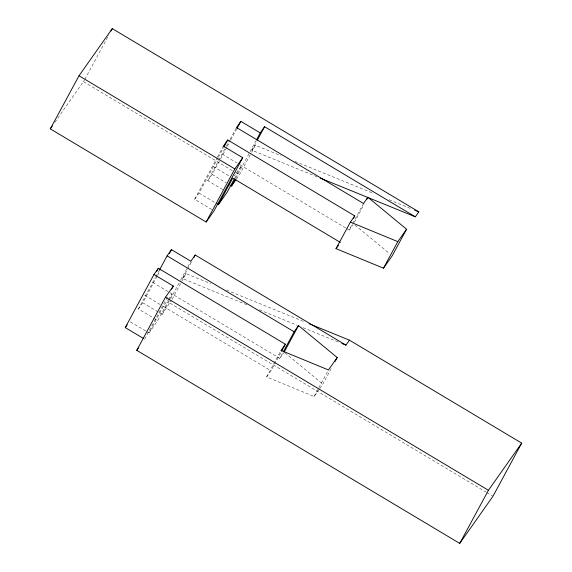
<?xml version="1.0" encoding="UTF-8"?>
<svg xmlns="http://www.w3.org/2000/svg" width="572" height="572" viewBox="0 0 572 572"><rect width="100%" height="100%" fill="white"/><g stroke="black" fill="none" stroke-linecap="round" stroke-linejoin="round"><path stroke-width="0.43" stroke-dasharray="2.86 2.15" d="M54.905 122.336L84.413 80.137M84.835 79.358L108.902 34.849M211.776 209.516L194.637 199.27L217.01 157.879M217.431 157.1L223.345 146.167M194.637 199.27L199.013 193.064L218.011 157.922M218.433 157.143L223.502 147.769M168.74 300.243L157.765 320.549L138.388 308.959L155.277 277.727M155.698 276.948L159.495 269.92M222.672 189.561L207.765 180.652L218.318 161.125M218.74 160.346L225.919 147.068M226.34 146.289L229.722 140.04M230.144 139.261L236.479 127.549M138.388 308.959L142.764 302.752L157.121 276.204M157.543 275.425L160.074 270.742M207.765 180.652L212.14 174.446L220.163 159.602M220.585 158.823L226.92 147.111M227.341 146.332L230.294 140.862M230.716 140.083L236.629 129.15M144.63 339.167L167.432 296.997M146.775 331.624L149.013 332.961L163.363 306.406L169.033 298.377M169.162 299.463L172.122 293.994L169.548 297.647M234.742 178.178L241.498 165.68L234.291 175.904M142.764 302.752L162.141 314.343L170.163 299.499M170.585 298.72L180.294 280.759M180.716 279.98L187.473 267.489M187.895 266.702L190.855 261.24M235.743 178.214L249.678 152.445M250.1 151.666L256.006 140.733M246.897 304.783L182.511 278.557L187.173 269.934M187.595 269.147L191.834 261.304M317.095 176.805L251.887 150.243L256.549 141.62M162.141 314.343L171.7 300.057M172.122 299.278L186.007 273.595L210.775 283.676M236.443 179.043L239.396 174.853L251.179 153.06M251.601 152.281L255.391 145.281L280.981 155.698M319.233 389.203L314.085 396.503L266.645 376.969L281.002 350.421M266.645 376.969L271.021 370.763L281.152 352.023M152.738 282.411L279.772 358.351L282.732 352.881M346.861 228.664L349.156 230.037L363.513 203.489M354.375 222.265L364.085 204.304M314.085 396.503L328.442 369.955M319.748 388.474L322.837 384.091L332.125 366.909M251.887 150.243L255.391 145.281M182.511 278.557L186.007 273.595M149.013 332.961L157.765 320.549M349.156 230.037L353.046 224.517M279.772 358.351L283.669 352.831M295.009 161.418L373.43 193.357M389.11 199.742L412.226 209.159M226.455 290.068L304.876 322.007M259.273 309.824L297.247 325.289M303.024 327.642L338.517 342.099M222.122 154.097L237.03 163.006M240.011 164.793L346.103 228.214M83.569 81.703L232.525 170.742M235.578 172.572L239.396 174.853M213.363 166.509L229.765 176.312M212.14 174.446L226.305 182.904M199.013 193.064L215.408 202.86M170.02 303.167L486.1 492.113M486.865 492.571L492.22 495.774M144.73 295.266L161.876 305.519M163.363 306.406L271.021 370.763M130.38 321.822L146.032 331.174M354.89 224.953L389.503 253.539M284.835 352.702L322.837 384.091"/><path stroke-width="0.86" d="M353.489 218.239L354.754 215.901L227.72 139.961L223.345 146.167L242.721 157.75L214.014 210.853L206.135 222.022L50.3 128.872L79.015 75.769L112.276 28.6L418.826 211.847L415.329 216.817L320.399 178.149M111.011 30.945L112.276 28.6M143.143 338.274L125.254 327.584L153.968 274.481L158.344 268.275L285.378 344.215L281.574 351.237M156.656 271.4L158.344 268.275M223.924 146.99L227.72 139.961M159.495 269.92L167.095 255.863L171.471 249.657L190.855 261.24L195.231 255.033L345.946 345.13L349.449 340.161L521.7 443.128L492.985 496.231L459.724 543.4L136.758 350.336L165.465 297.233L173.345 286.064L153.968 274.481M169.362 253.56L171.471 249.657M237.051 128.371L240.855 121.343L260.231 132.926L264.607 126.719L415.329 216.817M206.135 222.022L234.842 168.919L242.721 157.75M171.657 289.189L173.345 286.064M216.895 203.754L218.39 204.647L232.747 178.092L340.397 242.449M234.32 178.957L227.141 192.235L218.39 204.647M230.03 185.135L231.517 186.029L235.321 179M256.435 139.954L260.231 132.926M193.958 257.386L195.231 255.033M257.4 140.047L264.607 126.719M240.855 121.343L236.479 127.549L363.513 203.489L367.889 197.283L406.57 229.229L392.213 255.777L383.462 268.189L336.021 248.656L350.379 222.108L354.754 215.901M283.576 351.322L294.13 331.796L298.505 325.59L337.194 357.543L335.085 361.447M284.155 352.145L298.505 325.59M366.623 199.621L367.889 197.283M383.462 268.189L397.819 241.641L406.57 229.229M459.724 543.4L488.431 490.297L521.7 443.128M50.3 128.872L52.345 125.969M125.254 327.584L127.198 324.825M231.517 186.029L235.95 179.744M136.758 350.336L138.724 347.547M336.021 248.656L338.452 245.209M285.378 344.215L281.002 350.421L328.442 369.955L337.194 357.543M414.7 210.167L418.826 211.847M309.002 323.688L349.449 340.161M341.82 343.45L345.946 345.13M350.379 222.108L397.819 241.641M79.015 75.769L234.842 168.919M167.095 255.863L294.13 331.796M165.465 297.233L488.431 490.297"/></g></svg>
